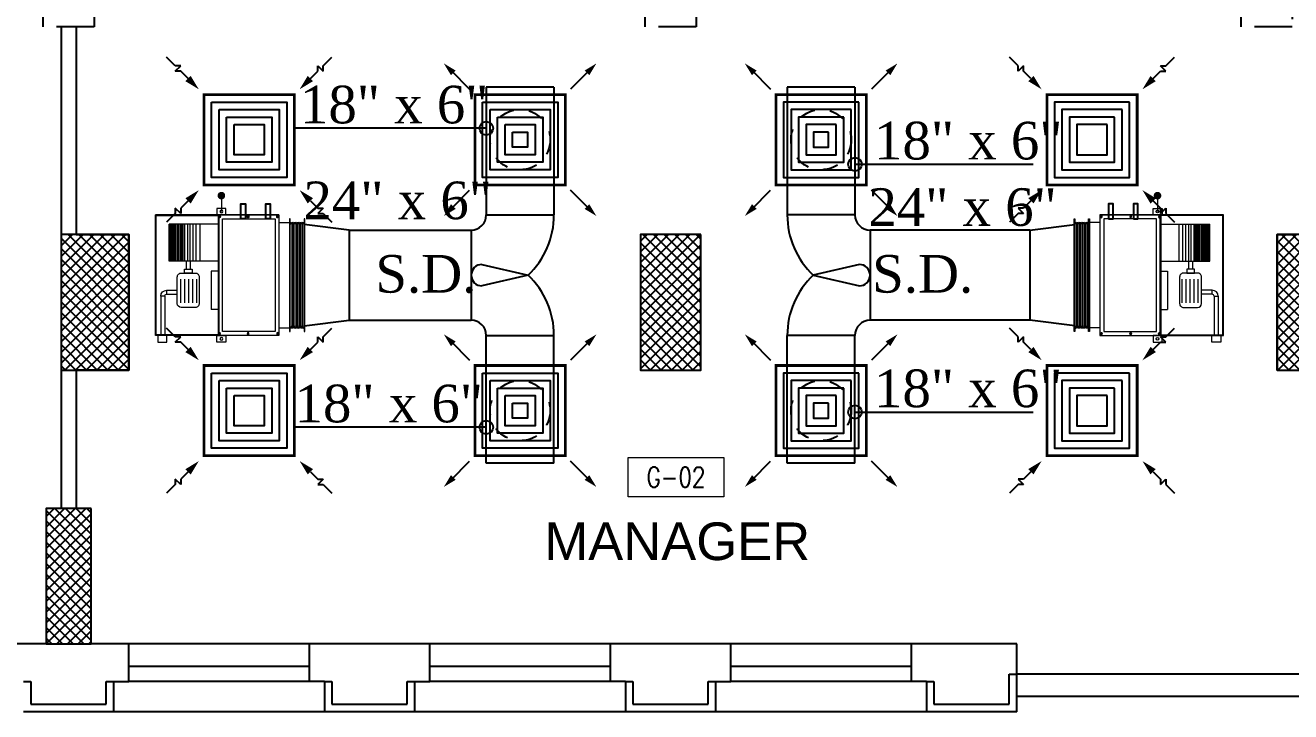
# Model space of a CAD drawing. Extents: x -432 to -365, y -145 to 173.
# Drawn here: x -391.1 to -382.69, y -137.35 to -132.79 of the extents above; entities that cross this region are included whole.
import ezdxf
from ezdxf.enums import TextEntityAlignment as Align

# ---------------------------------------------------------------- set-up
doc = ezdxf.new("R2010")
doc.units = 0
doc.header["$MEASUREMENT"] = 0
for name, pattern in [('DASHDOT', [1, 0.5, -0.25, 0, -0.25]), ('HIDDEN', [0.375, 0.25, -0.125]), ('HIDDEN-Z', [3, 2, -1])]:
    doc.linetypes.add(name, pattern=pattern)
for name, color, linetype in [('01_AC-EQUIP', 206, 'Continuous'), ('03_AC-S.DUCT', 5, 'Continuous'), ('12-AC-FL.CONN.', 2, 'Continuous'), ('A.C.VOLUM DAMPER', 2, 'Continuous'), ('COLHATCH', 5, 'Continuous'), ('column', 6, 'Continuous'), ('elev', 2, 'Continuous'), ('ELEV1', 7, 'Continuous'), ('FASEL', 253, 'Continuous'), ('M-CH-WP-R', 40, 'HIDDEN-Z'), ('M-CH-WP-S', 142, 'Continuous'), ('M-DIFUSER', 195, 'Continuous'), ('M-DUCT-RA', 30, 'Continuous'), ('M-DUCT-SA', 5, 'Continuous'), ('METAL-EDGE', 253, 'Continuous'), ('WALL', 4, 'Continuous'), ('WIN', 5, 'Continuous'), ('ZONE TEXT', 73, 'Continuous')]:
    doc.layers.add(name, color=color, linetype=linetype)
doc.layers.add('A-SYMB-RMNU', color=4, linetype='Continuous', lineweight=9)
doc.layers.add('AC-TEXT', color=15, linetype='Continuous', lineweight=30)
doc.styles.add('AC', font='romans.shx', dxfattribs={"height": 0.2})
doc.styles.add('ARABY', font='sosa.shx')
doc.styles.add('ROMANS-TITLE', font='ROMANS.shx', dxfattribs={"width": 0.8})
doc.dimstyles.new('IHAB', dxfattribs={"dimscale": 0, "dimtxt": 0.15, "dimasz": 0.09, "dimexe": 0.18, "dimexo": 0.0625, "dimgap": 0, "dimtad": 0, "dimtih": 1, "dimtoh": 1, "dimzin": 0, "dimdsep": 46, "dimtxsty": 'ARABY', "dimcen": 0.03, "dimse1": 1, "dimse2": 1, "dimclrd": 36, "dimclrt": 42, "dimadec": 0, "dimazin": 0, "dimtfac": 1, "dimtmove": 1, "dimatfit": 3, "dimldrblk": 'ORIGIN', "dimfxl": 1, "dimtolj": 1, "dimtzin": 0, "dimarcsym": 0})

# ---------------------------------------------------------------- blocks, each defined once
blk = doc.blocks.new('*U254')
at = {"layer": 'M-DIFUSER', "ltscale": 5, "const_width": 18}
blk.add_lwpolyline([(-299.9944075153019, 299.9946636106471), (300.0055397631247, 299.9946636106471), (300.0055397631248, -300.0052836677835), (-299.9944075153019, -300.0052836677835)], close=True, dxfattribs=at)
at = {"layer": 'M-DIFUSER', "color": 21}
for points in [[(249.9999919277686, 249.9999292022926), (-250.0000012710009, 249.9999292022926), (-250.0000012710009, -250.0000749912202), (249.9999919277686, -250.0000749912201)], [(199.9999919277686, 199.9999292022926), (-200.0000012710009, 199.9999292022926), (-200.0000012710009, -200.0000749912201), (199.9999919277686, -200.0000749912201)], [(149.9999919277686, 149.9999292022926), (-150.0000012710009, 149.9999292022926), (-150.0000012710009, -150.0000749912201), (149.9999919277686, -150.0000749912201)], [(99.99999192776863, 99.9999292022926), (-100.0000012710009, 99.9999292022926), (-100.0000012710009, -100.0000749912201), (99.99999192776863, -100.0000749912201)]]:
    blk.add_lwpolyline(points, close=True, dxfattribs=at)
at = {"layer": 'M-DUCT-RA', "color": 30}
for p, q in [((-490.9941642889597, 491.0048643844972), (-548.8737939723713, 548.8844828338448)), ((491.0049326073447, 490.9940867228799), (548.8845510566923, 548.8737164062916)), ((-455.3559796802027, 491.0048666982517), (-490.9941619897571, 455.3666820749683)), ((-490.9941619897571, 455.3666820749683), (-490.9941642889597, 491.0048643844972)), ((-455.3559773810001, 455.3666843887228), (-455.3559796802027, 491.0048666982517)), ((-406.2711150071398, 406.2818315463707), (-455.3559773810001, 455.3666843887228)), ((406.2818997692182, 406.2710374410601), (455.3667526115703, 455.3558998149203)), ((455.3667502978158, 490.9940844236773), (491.0049326073447, 490.9940867228799)), ((491.0049349210992, 455.3559021141229), (455.3667502978158, 490.9940844236773)), ((455.3667526115703, 455.3558998149203), (491.0049349210992, 455.3559021141229)), ((-406.2819091124506, -406.2711832299873), (-455.3667619548028, -455.3560456038475)), ((406.2711056639072, -406.2819773352985), (455.3559680377674, -455.3668301776507)), ((-491.0049419505772, -490.9942325118071), (-548.8845603999249, -548.8738621952187)), ((-491.0049442643318, -455.3560479030501), (-455.3667596410483, -490.9942302126045)), ((-455.3667619548028, -455.3560456038475), (-491.0049442643318, -455.3560479030501)), ((-455.3667596410483, -490.9942302126045), (-491.0049419505772, -490.9942325118071)), ((455.35597033697, -491.0050124871796), (490.9941526465244, -455.3668278638962)), ((455.3559680377674, -455.3668301776507), (455.35597033697, -491.0050124871796)), ((490.9941526465244, -455.3668278638962), (490.994154945727, -491.0050101734251)), ((490.994154945727, -491.0050101734251), (548.8737846291386, -548.8846286227728))]:
    blk.add_line(p, q, dxfattribs=at)
for points in [[(-388.6027993723026, 423.9879347518696), (-423.7179084591069, 388.8728233804401), (-334.9947411767269, 335.0054715402772)], [(423.9880029747171, 388.6027218062229), (388.8728916032876, 423.7178308930272), (335.0055397631247, 334.9946636106471)], [(-423.9880123179496, -388.6028675951501), (-388.8729009465201, -423.7179766819544), (-335.0055491063571, -334.9948093995745)], [(388.60279002907, -423.9880805407974), (423.7178991158744, -388.8729691693679), (334.9947318334944, -335.0056173292049)]]:
    blk.add_solid(points, dxfattribs=at)
blk = doc.blocks.new('*U251')
at = {"layer": 'M-DIFUSER', "ltscale": 5, "const_width": 18}
blk.add_lwpolyline([(-299.9942998004312, 299.9947335381259), (300.0056474779954, 299.9947335381259), (300.0056474779954, -300.0052137403047), (-299.9942998004312, -300.0052137403048)], close=True, dxfattribs=at)
at = {"layer": 'M-DIFUSER', "color": 21}
for points in [[(250.0000996426393, 249.9999991297714), (-249.9998935561302, 249.9999991297714), (-249.9998935561302, -250.0000050637414), (250.0000996426393, -250.0000050637414)], [(200.0000996426393, 199.9999991297714), (-199.9998935561302, 199.9999991297714), (-199.9998935561302, -200.0000050637414), (200.0000996426393, -200.0000050637414)], [(150.0000996426393, 149.9999991297714), (-149.9998935561302, 149.9999991297714), (-149.9998935561302, -150.0000050637414), (150.0000996426393, -150.0000050637414)], [(100.0000996426393, 99.99999912977137), (-99.99989355613025, 99.99999912977137), (-99.99989355613025, -100.0000050637414), (100.0000996426393, -100.0000050637414)], [(50.00009964263928, 49.99999912977137), (-49.99989355613025, 49.99999912977137), (-49.99989355613025, -50.00000506374141), (50.00009964263927, -50.00000506374136)]]:
    blk.add_lwpolyline(points, close=True, dxfattribs=at)
at = {"layer": 'M-DUCT-SA', "color": 5, "extrusion": (-5.070586278851999e-20, -1.198545111136186e-17, -1)}
blk.add_line((-461.0631084501506, 461.0631939098107), (-335.3552413089342, 335.3553267686088), dxfattribs=at)
at = {"layer": 'M-DUCT-SA', "color": 5, "extrusion": (-1.198545111136186e-17, 5.07058627885166e-20, -1)}
blk.add_line((461.0632999248924, 461.0632110891543), (335.3554327836905, 335.3553439479379), dxfattribs=at)
at = {"layer": 'M-DUCT-SA', "color": 5, "extrusion": (1.198545111136186e-17, -5.070586278852339e-20, -1)}
blk.add_line((-461.0630912707998, -461.0632144652286), (-335.3552241295979, -335.3553473240122), dxfattribs=at)
at = {"layer": 'M-DUCT-SA', "color": 5, "extrusion": (5.070586278851054e-20, 1.198545111136186e-17, -1)}
blk.add_line((461.0633171042359, -461.0631972858814), (335.3554499630195, -335.3553301446796), dxfattribs=at)
at = {"layer": 'M-DUCT-SA', "color": 5, "extrusion": (-5.070586278851999e-20, -1.198545111136186e-17, -1)}
blk.add_solid([(459.6078921301955, 428.413607449927), (428.6421891819841, 459.3793103981493), (506.8813013042595, 506.8813867639233)], dxfattribs=at)
at = {"layer": 'M-DUCT-SA', "color": 5, "extrusion": (5.070586278851999e-20, -1.198545111136186e-17, -1)}
blk.add_solid([(-459.6192398077596, 428.413607449927), (-428.6535368595482, 459.3793103981493), (-506.8926489818236, 506.8813867639233)], dxfattribs=at)
at = {"layer": 'M-DUCT-SA', "color": 5, "extrusion": (1.198545111136186e-17, -5.070586278852339e-20, -1)}
blk.add_solid([(428.4135048109233, -459.6079981452735), (459.379207759142, -428.6422951970658), (506.881284124916, -506.8814073193412)], dxfattribs=at)
at = {"layer": 'M-DUCT-SA', "color": 5, "extrusion": (-1.198545111136186e-17, -5.070586278852339e-20, -1)}
blk.add_solid([(-428.4248524884874, -459.6079981452735), (-459.3905554367061, -428.6422951970658), (-506.89263180248, -506.8814073193412)], dxfattribs=at)
blk = doc.blocks.new('A$C7E27466D')
at = {"layer": '01_AC-EQUIP', "color": 2, "lineweight": 20}
for p, q in [((-75.3231000561791, 98.14672311634058), (-73.71310589314089, 98.65589253100916)), ((-75.3231000561791, 98.14672311634058), (-73.71310589314089, 97.637553701672)), ((-75.3231000561791, 97.12838428700344), (-73.71310589314089, 97.637553701672)), ((-75.3231000561791, 97.12838428700344), (-73.71310589314089, 96.61921487231304)), ((-75.3231000561791, 96.1100454576372), (-73.71310589314089, 96.61921487231304)), ((-75.3231000561791, 96.1100454576372), (-73.71310589314089, 95.60087604296858)), ((-75.32310005616455, 95.09170662828545), (-73.71310589314089, 95.60087604296858)), ((-75.32310005616455, 95.09170662828545), (-73.71310589314089, 94.58253721359506)), ((-75.3231000561791, 94.07336779891921), (-73.71310589314089, 94.58253721359506)), ((-75.3231000561791, 94.07336779891921), (-73.71310589314089, 93.56419838425792)), ((-75.3231000561791, 93.0550289695675), (-73.71310589314089, 93.56419838425792)), ((-75.3231000561791, 93.0550289695675), (-73.71310589314089, 92.54585955489893)), ((-75.3231000561791, 92.03669014023035), (-73.71310589314089, 92.54585955489893)), ((-6.286677547075668, 97.637553701672), (-73.71310589314815, 97.637553701672)), ((-6.286677547075668, 96.61921487231304), (-73.71310589313362, 96.61921487231304)), ((-6.286677547075668, 95.60087604296858), (-73.71310589314815, 95.60087604296858)), ((-6.286677547075668, 94.58253721359506), (-73.71310589314089, 94.58253721359506)), ((-6.286677547075668, 93.56419838425792), (-73.71310589314815, 93.56419838425792)), ((-6.286677547075668, 92.54585955489893), (-73.71310589314815, 92.54585955489893)), ((-4.67668338403746, 98.14672311634058), (-6.286677547075668, 98.65589253100916)), ((-4.67668338403746, 98.14672311634058), (-6.286677547075668, 97.637553701672)), ((-4.67668338403746, 97.12838428700344), (-6.286677547075668, 97.637553701672)), ((-4.67668338403746, 97.12838428700344), (-6.286677547075668, 96.61921487231304)), ((-4.67668338403746, 96.1100454576372), (-6.286677547075668, 96.61921487231304)), ((-4.67668338403746, 96.1100454576372), (-6.286677547075668, 95.60087604296858)), ((-4.676683384052012, 95.09170662828545), (-6.286677547075668, 95.60087604296858)), ((-4.676683384052012, 95.09170662828545), (-6.286677547075668, 94.58253721359506)), ((-4.67668338403746, 94.07336779891921), (-6.286677547075668, 94.58253721359506)), ((-4.67668338403746, 94.07336779891921), (-6.286677547075668, 93.56419838425792)), ((-4.67668338403746, 93.0550289695675), (-6.286677547075668, 93.56419838425792)), ((-4.67668338403746, 93.0550289695675), (-6.286677547075668, 92.54585955489893)), ((-4.67668338403746, 92.03669014023035), (-6.286677547075668, 92.54585955489893)), ((-75.3231000561791, 92.03669014023035), (-73.71310589314089, 91.52752072556177)), ((-75.3231000561791, 91.01835131088592), (-73.71310589314089, 91.52752072556177)), ((-75.3231000561791, 91.01835131088592), (-73.71310589314089, 90.50918189619551)), ((-75.3231000561791, 90.00001248152695), (-73.71310589314089, 90.50918189619551)), ((-75.3231000561791, 90.00001248152695), (-73.71310589314089, 89.49084306685837)), ((-6.286677547075668, 91.52752072556177), (-73.71310589314089, 91.52752072556177)), ((-6.286677547075668, 90.50918189619551), (-73.71310589314815, 90.50918189619551)), ((-4.67668338403746, 92.03669014023035), (-6.286677547075668, 91.52752072556177)), ((-4.67668338403746, 91.01835131088592), (-6.286677547075668, 91.52752072556177)), ((-4.67668338403746, 91.01835131088592), (-6.286677547075668, 90.50918189619551)), ((-4.67668338403746, 90.00001248152695), (-6.286677547075668, 90.50918189619551)), ((-4.67668338403746, 90.00001248152695), (-6.286677547075668, 89.49084306685837))]:
    blk.add_line(p, q, dxfattribs=at)
at = {"layer": '01_AC-EQUIP', "color": 1, "lineweight": 20}
for p, q in [((-74.99978344023111, 81.99999999999272), (-74.99978344021656, 88.99084306685837)), ((-4.999999999985448, 81.99999999999272), (-5, 88.99084306685837)), ((-77.80985869139113, 81.03626461414387), (-79.87588887994207, 81.03626461414387)), ((-78.8904704948727, 80.33817026301405), (-78.8904704948727, 81.67286233211053)), ((-2.190033028731704, 81.03626461413658), (-0.1240028401807649, 81.03626461413658)), ((-1.109421225250115, 80.33817026301405), (-1.109421225250115, 81.67286233210324)), ((1.45519e-11, 82.00000000001454), (0, 0)), ((-77.80985869139113, 61.53626461414386), (-79.87588887994207, 61.53626461414386)), ((-78.8904704948727, 60.83817026301403), (-78.8904704948727, 62.17286233211051)), ((-2.190033028731704, 61.5362646141366), (-0.1240028401807649, 61.5362646141366)), ((-1.109421225250115, 60.83817026301403), (-1.109421225250115, 62.17286233210325)), ((-77.80985869139113, 42.53626461414387), (-79.87588887994207, 42.53626461414387)), ((-78.8904704948727, 41.83817026301404), (-78.8904704948727, 43.17286233211052)), ((-2.190033028731704, 42.5362646141366), (-0.1240028401807649, 42.5362646141366)), ((-1.109421225250115, 41.83817026301404), (-1.109421225250115, 43.17286233210325)), ((-62.7057175380396, 42.00000000001454), (-62.7056643217511, 37.03196690481127)), ((-37.29444291106484, 37.03223910330417), (-62.7056643217511, 37.03196690481127)), ((-37.29449612445023, 42.00000000001454), (-37.29444291106484, 37.03223910330417)), ((-30.60019914997975, 42.00000000001454), (-30.59984615044959, 9.045557646124509)), ((-6.172130182836554, 42.00000000001454), (-6.171777186100371, 9.04581931332359)), ((-58.34848404680816, 27.43147613290786), (-42.69283721950341, 27.43164383218391)), ((-6.171996579156258, 29.52736450111115), (-30.60006554350549, 29.52710283389024)), ((-30.59984615045687, 26.99595461283752), (-6.17196946335025, 26.99595461283752)), ((-58.34845554685307, 24.77080371812917), (-42.6928087185879, 24.77097141546256)), ((-58.34842704593029, 22.11013130527863), (-42.69278021862557, 22.11029900261928)), ((-58.34839854548771, 19.44945888855727), (-42.69275171818299, 19.44962658783333)), ((-30.59999670898105, 23.10102243858273), (-36.032802508038, 23.100964241974)), ((-30.59996820854576, 20.44035002392775), (-36.03277400712251, 20.44029182912345)), ((-30.59984615045687, 24.99595461283752), (-6.171948039860581, 24.99595461283752)), ((-30.59984615045687, 22.99595461283752), (-6.171926616370911, 22.99595461283025)), ((-30.59984615045687, 21.3959546128317), (-6.171909477583539, 21.39595461283898)), ((-30.59984615045687, 19.37593898370687), (-6.171887839693227, 19.37593898370687)), ((-30.59984615043504, 18.39921437551675), (-6.171877377266355, 18.39921437552402)), ((-30.59984615044959, 17.52032088696433), (-6.171867962788383, 17.52032088696433)), ((-58.34837004504516, 16.788786475714), (-42.69272321774771, 16.78895417499006)), ((-52.66047139443253, 7.446160493069326), (-52.66051638618955, 14.48763510785648)), ((-49.99979897942104, 7.446188993351825), (-49.9998439718911, 14.48766360829904)), ((-30.59984615044959, 16.80138629207795), (-6.171860261740223, 16.80138629207795)), ((-30.59984615044232, 15.79137847753009), (-6.171849442798703, 15.79137847754464)), ((-30.59984615044232, 14.78137066298222), (-6.171838623849907, 14.78137066297495)), ((-30.59984615042777, 13.8046460547921), (-6.171828161430312, 13.80464605478482)), ((-30.59984615043504, 12.92575256622513), (-6.171818746945064, 12.9257525662324)), ((-30.59984615043504, 12.2068179713533), (-6.171811045904177, 12.20681797134602)), ((-30.59984615044232, 11.52896126380074), (-6.171803784876829, 11.52896126380074)), ((-30.59984615042777, 11.02880607343104), (-6.171798427341857, 11.02880607343104)), ((-30.59984615044232, 10.6211285922036), (-6.171794060406683, 10.6211285922036)), ((-30.59984615043504, 10.26664170339063), (-6.171790263229923, 10.26664170339063)), ((-30.59984615043504, 9.943882273684721), (-6.171786805913143, 9.943882273684721)), ((-30.59984615043504, 9.630792868920253), (-6.171783452176896, 9.630792868920253)), ((-30.59984615043504, 9.389795524999501), (-6.171780870681687, 9.389795525006775)), ((-30.59984615044959, 9.203914917292423), (-6.171778879572227, 9.203914917299695)), ((-30.59984615044959, 9.045557646124509), (-6.171777186100371, 9.04581931332359)), ((-30.59984615044959, 9.045557646124509), (-6.171777186100371, 9.04581931332359)), ((-53.99079335049464, 6.115760529937686), (-79.57863839658967, 6.115697415927569)), ((-53.99076485005207, 3.455088117094418), (-79.57863839658967, 3.45502500301518)), ((-53.99079335049464, 6.115760529937686), (-53.99076485005207, 3.455088117094418)), ((-52.66047139443253, 7.446160493069326), (-49.99979897942104, 7.446188993511896))]:
    blk.add_line(p, q, dxfattribs=at)
at = {"layer": '01_AC-EQUIP', "color": 4, "lineweight": 20}
blk.add_line((12.84616486534651, 43.75769450535154), (2.256390905866281, 43.75769450535154), dxfattribs=at)
at = {"layer": '01_AC-EQUIP', "color": 1, "linetype": 'DASHDOT', "lineweight": 20}
blk.add_line((-30.59984615044232, 16.8013862920925), (-6.171860261740223, 16.80138629208522), dxfattribs=at)
at = {"layer": '01_AC-EQUIP', "color": 2, "lineweight": 20}
for points in [[(-77.49978344023111, 98.65589253100916), (-77.49978344023111, 99.15589253100916), (-2.499999999985448, 99.15589253100916), (-2.499999999985448, 98.65589253100916)], [(-77.49978344023111, 88.99084306685837), (-77.49978344023111, 89.49084306685837), (-2.499999999985448, 89.49084306685837), (-2.499999999985448, 88.99084306685837)]]:
    blk.add_lwpolyline(points, close=True, dxfattribs=at)
at = {"layer": '01_AC-EQUIP', "color": 1, "lineweight": 20}
for points in [[(-79.99989172010828, 41.99999999999271), (0.0001082798917196, 41.99999999999271), (0.0001082798917196, 81.99999999999272), (-79.99989172010828, 81.99999999999272)], [(-77.49978344023111, 44.50010827986988), (-2.499999999985448, 44.50010827986988), (-2.499999999985448, 79.49989172011554), (-77.49978344023111, 79.49989172011554)], [(-84.39839155193476, 40.67767792831), (-79.99998583603883, 40.67772504483581), (-80.00005001248064, 46.66890216278262), (-84.39845572788909, 46.66885504624953)], [(4.398499831811931, 40.67767792831), (9.41159159993e-05, 40.67772504483581), (0.0001582923578098, 46.66890216277535), (4.398564007766252, 46.66885504624953)], [(-80, 42), (-80, 0), (0, 0), (0, 42)], [(-79.57863839658967, 41.57863839658602), (-79.57863839658967, 0.4213616034139706), (-0.4213616034103326, 0.4213616034139706), (-0.4213616034103326, 41.57863839658602)], [(-38.55580733418901, 19.2532284769768), (-36.03276129178266, 19.25325550320122), (-36.03281522776524, 24.28843056211917), (-38.55586126969138, 24.28840353589476)], [(-84.3984698918939, 7.568418972106882), (-80.00006417599798, 7.568466086697298), (-80.00000000004366, 1.577288968757784), (-84.3984057159396, 1.577241856102773)]]:
    blk.add_lwpolyline(points, close=True, dxfattribs=at)
at = {"layer": '01_AC-EQUIP', "color": 4, "lineweight": 20, "const_width": 2.52}
blk.add_lwpolyline([(12.57732003780256, 44.98867885077924, 1), (13.11500969289045, 42.52671015992382, 1)], format="xyb", close=True, dxfattribs=at)
at = {"layer": '01_AC-EQUIP', "color": 1, "lineweight": 20}
blk.add_lwpolyline([(-58.78325924247475, 14.48756952431722), (-41.21642870183859, 14.48775769421627, 0.4142135623978691), (-38.55578478843381, 17.14845860828063), (-38.55588381544658, 26.39317340481648, 0.4142135623731086), (-41.21658472951093, 29.05381731800299), (-58.78341527045995, 29.05362914661964, 0.4142135623828346), (-61.44405918363918, 26.39292823246069), (-61.44396015632082, 17.14821343740914, 0.4142135623385801)], format="xyb", close=True, dxfattribs=at)
for centre in [(-82.25628262598912, 43.75769450535881), (2.256390905866281, 43.75769450535154)]:
    blk.add_circle(centre, 0.931960810869154, dxfattribs=at)
for radius in [1.330336206888204, 3.991008619889288]:
    blk.add_arc((-53.99080760124343, 7.446146243077238), radius, 270.0006137361028, 0.0006137281820083, dxfattribs=at)
for centre, major_axis, ratio, start_param, end_param in [((-78.8904704948727, 81.0362646141657), (-0.8267569759045728, -4.21367e-11), 0.6460176993541792, -1.570796326792619, 4.712388980386966), ((-78.8904704948727, 81.0362646141657), (-0.4697994854941501, -1.111726e-10), 0.6460176992944512, 3.141592653655011, 9.424777960834597), ((-78.8904704948727, 61.53626461416571), (-0.8267569759045728, -4.21367e-11), 0.6460176993541792, -1.570796326792619, 4.712388980386966), ((-78.8904704948727, 61.53626461416571), (-0.4697994854941501, -1.111726e-10), 0.6460176992944512, 3.141592653655011, 9.424777960834597), ((-78.8904704948727, 42.5362646141657), (-0.8267569759045728, -4.21367e-11), 0.6460176993541792, -1.570796326792619, 4.712388980386966), ((-78.8904704948727, 42.5362646141657), (-0.4697994854941501, -1.111726e-10), 0.6460176992944512, 3.141592653655011, 9.424777960834597)]:
    blk.add_ellipse(centre, major_axis=major_axis, ratio=ratio, start_param=start_param, end_param=end_param, dxfattribs=at)
at = {"layer": '01_AC-EQUIP', "color": 1, "lineweight": 20, "extrusion": (0, 0, -1)}
for centre, major_axis, ratio, start_param, end_param in [((-1.109421225250115, 81.0362646141657), (0.8267569759045728, -4.21373e-11), 0.6460176993541792, -1.570796326792619, 4.712388980386966), ((-1.109421225250115, 81.0362646141657), (0.4697994854941501, -1.111729e-10), 0.6460176992944512, 3.141592653655011, 9.424777960834597), ((-1.109421225250115, 61.53626461416571), (0.8267569759045728, -4.21373e-11), 0.6460176993541792, -1.570796326792619, 4.712388980386966), ((-1.109421225250115, 61.53626461416571), (0.4697994854941501, -1.111729e-10), 0.6460176992944512, 3.141592653655011, 9.424777960834597), ((-1.109421225250115, 42.5362646141657), (0.8267569759045728, -4.21373e-11), 0.6460176993541792, -1.570796326792619, 4.712388980386966), ((-1.109421225250115, 42.5362646141657), (0.4697994854941501, -1.111729e-10), 0.6460176992944512, 3.141592653655011, 9.424777960834597)]:
    blk.add_ellipse(centre, major_axis=major_axis, ratio=ratio, start_param=start_param, end_param=end_param, dxfattribs=at)
at = {"layer": 'M-CH-WP-R', "color": 6, "linetype": 'ByBlock', "ltscale": 1.5}
blk.add_lwpolyline([(-2.499999999985448, 76.23276583141707), (-2.499999999985448, 73.23276583141704), (7.500000000014551, 73.23276583141704), (7.500000000014551, 76.23276583141707)], close=True, dxfattribs=at)
at = {"layer": 'M-CH-WP-S', "color": 5, "linetype": 'ByBlock', "ltscale": 1.5}
blk.add_lwpolyline([(-2.499999999985448, 59.73276583141703), (-2.499999999985448, 56.73276583141706), (7.500000000014551, 56.73276583141706), (7.500000000014551, 59.73276583141703)], close=True, dxfattribs=at)
blk = doc.blocks.new('A-ROOM')
at = {"layer": 'A-SYMB-RMNU'}
blk.add_lwpolyline([(-425, 175), (425, 175), (425, -175), (-425, -175)], close=True, dxfattribs=at)
at = {"layer": 'A-SYMB-RMNU', "style": 'ROMANS-TITLE', "width": 0.8}
blk.add_attdef('ROOM-NO', text='', height=175, dxfattribs=at).set_placement((0, 0), align=Align.MIDDLE)

msp = doc.modelspace()

# ---------------------------------------------------------------- hatches: boundary and pattern name
at = {"layer": 'COLHATCH', "linetype": 'Continuous'}
h = msp.add_hatch(dxfattribs=at)
h.set_pattern_fill('_USER', color=252, scale=0.05, angle=45, style=0, double=1, pattern_type=0)
h.set_pattern_definition([(45, (-202.9243946406027, -132.7769083291704), (-0.03535533905932738, 0.03535533905932738), []), (135, (-202.9243946406027, -132.7769083291704), (-0.03535533905932738, -0.03535533905932738), [])])
h.paths.add_polyline_path([(-382.4843946406016, -115.1969083291716), (-382.7843946406016, -115.1969083291716), (-382.7843946406016, -116.0969083291716), (-382.4843946406016, -116.0969083291715)])
h.paths.add_polyline_path([(-380.4843946406017, -115.1969083291724), (-381.2843946406016, -115.1969083291724), (-381.2843946406016, -115.4969083291723), (-380.4843946406017, -115.4969083291723)])
h.paths.add_polyline_path([(-378.5343946406019, -117.1969083291715), (-378.8343946406018, -117.1969083291715), (-378.8343946406018, -117.7969083291714), (-378.5343946406019, -117.7969083291714)])
h.paths.add_polyline_path([(-378.1343946406027, -120.7769083291717), (-378.9343946406026, -120.7769083291717), (-378.9343946406026, -121.0769083291716), (-378.1343946406027, -121.0769083291716)])
h.paths.add_polyline_path([(-380.6843946406017, -120.7769083291722), (-381.4843946406017, -120.7769083291722), (-381.4843946406017, -121.0769083291721), (-380.6843946406017, -121.0769083291721)])
h.paths.add_polyline_path([(-380.5843946406016, -125.8269083291704), (-381.4843946406015, -125.8269083291704), (-381.4843946406015, -126.1269083291704), (-380.5843946406016, -126.1269083291704)])
h.paths.add_polyline_path([(-378.1343946406018, -125.7769083291704), (-378.9343946406017, -125.7769083291704), (-378.9343946406017, -126.0769083291704), (-378.1343946406018, -126.0769083291704)])
h.paths.add_polyline_path([(-378.4889404756204, -132.0469083291707), (-378.9889404756204, -132.0469083291707), (-378.9889404756204, -132.3969083291707), (-378.4889404756204, -132.3969083291707)])
h.paths.add_polyline_path([(-380.3919308059216, -132.0469083291706), (-381.4919308059215, -132.0469083291706), (-381.4919308059215, -132.3469083291706), (-380.6389404756205, -132.3469083291706, -0.01158691600550345), (-380.6548321923033, -133.0325775403561), (-380.4050693451238, -133.0434848372591, 0.0165604060356585)])
h.paths.add_polyline_path([(-380.5864120713378, -134.77690832917), (-380.8397932402501, -134.77690832917, -0.04080817905103618), (-381.4283229417356, -137.115828156471), (-381.1918355065388, -137.19690832917, 0.04150963328022741)])
h.paths.add_polyline_path([(-382.4843946406185, -134.1769083291706), (-382.7843946406185, -134.1769083291706), (-382.7843946406185, -135.0769083291706), (-382.4843946406185, -135.0769083291706)])
h.paths.add_polyline_path([(-386.6143946406018, -134.1769083291706), (-387.0143946406014, -134.1769083291706), (-387.0143946406014, -135.0769083291705), (-386.6143946406018, -135.0769083291705)])
h.paths.add_polyline_path([(-390.4143946406213, -134.1769083291703), (-390.864394640593, -134.1769083291703), (-390.864394640593, -135.0769083291703), (-390.4143946406213, -135.0769083291705)])
h.paths.add_polyline_path([(-390.6643946405936, -135.9969083291714), (-390.9643946406108, -135.9969083291715), (-390.9643946406106, -136.8969083291716), (-390.6643946405936, -136.8969083291716)])
h.paths.add_polyline_path([(-398.5143946406016, -134.6269083291836, 1), (-399.1143946406016, -134.6269083291836, 1)])
h.paths.add_polyline_path([(-398.5143946406016, -136.44690823992, 1), (-399.1143946406016, -136.44690823992, 1)])
h.paths.add_polyline_path([(-406.5143946406344, -134.6269081506671, 1), (-407.1143946406344, -134.6269081506671, 1)])
h.paths.add_polyline_path([(-406.5143946406344, -136.4469080614034, 1), (-407.1143946406344, -136.4469080614034, 1)])
h.paths.add_polyline_path([(-414.7643946405983, -134.1769083291704), (-415.2143946405699, -134.1769083291704), (-415.2139156305588, -135.0769060346118), (-414.763915630587, -135.0769060346121)])
h.paths.add_polyline_path([(-414.6643946405913, -135.9969083291715), (-414.9643946406085, -135.9969083291714), (-414.9643946406085, -136.8969083291716), (-414.6643946405915, -136.8969083291716)])
h.paths.add_polyline_path([(-418.6143946406, -134.1769083291704), (-419.0143946405996, -134.1769083291704), (-419.0143946405996, -135.0769083291704), (-418.6143946406, -135.0769083291704)])
h.paths.add_polyline_path([(-422.8443946405835, -134.1769083291706), (-423.1443946405836, -134.1769083291706), (-423.1443946405835, -135.0769083291706), (-422.8443946405836, -135.0769083291706)])
h.paths.add_polyline_path([(-424.788996040952, -134.77690832917), (-425.0423772098642, -134.77690832917, 0.04150963328022741), (-424.4369537746633, -137.19690832917), (-424.2004663394664, -137.115828156471, -0.04080817905103618)])
h.paths.add_polyline_path([(-424.1368584752806, -132.0469083291706), (-425.2368584752805, -132.0469083291706, 0.0165604060356585), (-425.2237199360783, -133.0434848372591), (-424.9739570888989, -133.0325775403561, -0.01158691600550349), (-424.9898488055816, -132.3469083291706), (-424.1368584752806, -132.3469083291706)])
h.paths.add_polyline_path([(-426.6398488055815, -132.0469083291707), (-427.1398488055815, -132.0469083291707), (-427.1398488055815, -132.3969083291707), (-426.6398488055815, -132.3969083291707)])
h.paths.add_polyline_path([(-426.6943946406004, -125.7769083291704), (-427.4943946406003, -125.7769083291704), (-427.4943946406003, -126.0769083291704), (-426.6943946406004, -126.0769083291704)])
h.paths.add_polyline_path([(-424.1443946406034, -125.8269083291072), (-425.0443946406032, -125.8269083291072), (-425.0443946406032, -126.1269083291071), (-424.1443946406034, -126.1269083291071)])
h.paths.add_polyline_path([(-426.6943946406038, -120.7769083291084), (-427.4943946406037, -120.7769083291084), (-427.4943946406037, -121.0769083291084), (-426.6943946406038, -121.0769083291084)])
h.paths.add_polyline_path([(-424.1443946406043, -120.7769083291084), (-424.9443946406045, -120.7769083291084), (-424.9443946406045, -121.0769083291084), (-424.1443946406043, -121.0769083291084)])
h.paths.add_polyline_path([(-426.7943946406044, -117.1969083291715), (-427.0943946406043, -117.1969083291715), (-427.0943946406043, -117.7969083291714), (-426.7943946406044, -117.7969083291714)])
h.paths.add_polyline_path([(-424.3443946406045, -115.1969083291715), (-425.1443946406043, -115.1969083291715), (-425.1443946406043, -115.4969083291714), (-424.3443946406045, -115.4969083291714)])
h.paths.add_polyline_path([(-422.8443946406027, -115.1969083291717), (-423.1443946406029, -115.1969083291717), (-423.1443946406029, -116.0969083291717), (-422.8443946406027, -116.0969083291717)])
h.paths.add_polyline_path([(-418.5643946406134, -115.1969083291696), (-418.9643946406135, -115.1969083291696), (-418.9643946406135, -116.0969083291696), (-418.5643946406134, -116.0969083291696)])
h.paths.add_polyline_path([(-414.7643946406137, -115.1969083291717), (-415.2143946406135, -115.1969083291717), (-415.2143946406135, -116.0969083291717), (-414.7643946406137, -116.0969083291717)])
h.paths.add_polyline_path([(-405.4143946405758, -112.9969083291716), (-405.7143946405933, -112.9969083291718), (-405.7143946405933, -113.5969083291717), (-405.4143946405758, -113.5969083291717)])
h.paths.add_polyline_path([(-398.6643946405933, -112.9969083291716), (-398.9643946406106, -112.9969083291718), (-398.9643946406108, -113.5969083291717), (-398.6643946405933, -113.5969083291717)])
h.paths.add_polyline_path([(-398.6643946405927, -116.3469083291714), (-398.9643946406101, -116.3469083291715), (-398.9643946406101, -116.9469083291715), (-398.6643946405927, -116.9469083291714)])
h.paths.add_polyline_path([(-400.0143946406111, -115.1969083291716), (-405.7143946405933, -115.1969083291716), (-405.7143946405933, -116.9469083291716), (-405.4143946405931, -116.9469083291717), (-405.4143946405931, -115.4969083291716), (-400.3143946406111, -115.4969083291716), (-400.3143946406111, -116.9469083291717), (-400.0143946406109, -116.9469083291716)])
h.paths.add_polyline_path([(-390.4143946405931, -115.1969083291717), (-390.864394640593, -115.1969083291717), (-390.864394640593, -116.0969083291717), (-390.4143946405931, -116.0969083291717)])

# ---------------------------------------------------------------- linework, layer by layer
at = {"layer": '03_AC-S.DUCT', "linetype": 'Continuous'}
for p, q in [((-388.0393947197033, -133.1969083818902), (-388.0393947197035, -134.0469083291714)), ((-387.5893946142322, -133.1969083818902), (-388.0393946142323, -133.1969083818902)), ((-387.5893947197032, -133.1969083818902), (-387.5893947197033, -134.0469083291714)), ((-386.0393946142324, -133.1969083818902), (-386.0393946142324, -134.0469083291714)), ((-385.5893946142323, -133.1969083818902), (-386.0393946142324, -133.1969083818902)), ((-385.5893946142323, -133.1969083818902), (-385.5893946142321, -134.0469083291714)), ((-388.0393947197035, -134.0469083291714), (-387.5893947197033, -134.0469083291714)), ((-385.5893946142321, -134.0469083291714), (-386.0393946142324, -134.0469083291714)), ((-388.9503300678257, -134.1469083291715), (-389.2503300678256, -134.1097751046425)), ((-388.9503300678257, -134.1469083291715), (-388.1393947197034, -134.1469083291715)), ((-388.9503300678257, -134.1469083291715), (-388.9503300678257, -134.7469083291714)), ((-388.1393947197034, -134.1469083291715), (-388.1393947197034, -134.7469083291714)), ((-384.4284592133778, -134.1469083291715), (-385.4893946142322, -134.1469083291715)), ((-385.4893946142322, -134.1469083291715), (-385.4893946142322, -134.7469083291714)), ((-384.4284592133778, -134.1469083291715), (-384.1284592133778, -134.1097751046425)), ((-384.4284592133778, -134.1469083291715), (-384.4284592133778, -134.7469083291714)), ((-389.2503300678256, -134.7840393881025), (-388.9503300678257, -134.7469083291714)), ((-388.9503300678257, -134.7469083291714), (-388.1393947197033, -134.7469083291714)), ((-384.4284592133778, -134.7469083291714), (-385.4893946142323, -134.7469083291714)), ((-384.1284592133778, -134.7840393881025), (-384.4284592133778, -134.7469083291714)), ((-388.0393947197033, -135.6969082764527), (-388.0393947197035, -134.8469083291714)), ((-388.0393947197035, -134.8469083291714), (-387.5893947197033, -134.8469083291714)), ((-387.5893947197032, -135.6969082764527), (-387.5893947197033, -134.8469083291714)), ((-386.0393946142324, -135.6969082764527), (-386.0393946142324, -134.8469083291714)), ((-385.5893946142322, -134.8469083291714), (-386.0393946142324, -134.8469083291714)), ((-385.5893946142323, -135.6969082764527), (-385.5893946142322, -134.8469083291714)), ((-387.5893946142322, -135.6969082764527), (-388.0393946142323, -135.6969082764527)), ((-385.5893946142323, -135.6969082764527), (-386.0393946142324, -135.6969082764527))]:
    msp.add_line(p, q, dxfattribs=at)
for centre, radius, start, end in [((-388.1393947197034, -134.0469083291714), 0.1, 270, 359.9999999999886), ((-388.1393947197034, -134.0469083291714), 0.55, 313.3417582272281, 359.9999999999886), ((-385.4893946142322, -134.0469083291714), 0.55, 180.0000000000114, 226.6582417727719), ((-385.4893946142322, -134.0469083291714), 0.1, 180.0000000000114, 270), ((-388.1393947197033, -134.8469083291714), 0.55, 6.513775987637282e-12, 46.65824177278923), ((-385.4893946142323, -134.8469083291714), 0.55, 133.3417582272108, 179.9999999999935), ((-388.1393947197033, -134.8469083291714), 0.1, 6.513775987637282e-12, 90), ((-385.4893946142323, -134.8469083291714), 0.1, 90, 179.9999999999935)]:
    msp.add_arc(centre, radius, start, end, dxfattribs=at)
at = {"layer": '12-AC-FL.CONN.', "linetype": 'HIDDEN', "ltscale": 0.25}
for centre in [(-387.814400185028, -133.5469031154299), (-385.8144001850281, -133.5469031154299), (-387.8144001850279, -135.3469030627112), (-385.814400185028, -135.3469030627112)]:
    msp.add_circle(centre, 0.2, dxfattribs=at)
at = {"layer": 'A.C.VOLUM DAMPER'}
for p, q in [((-388.0684102596948, -134.3759238691627), (-387.7619029979449, -134.446908329167)), ((-385.5603790742412, -134.3759238691627), (-385.8668863359911, -134.446908329167)), ((-387.7619029979449, -134.446908329167), (-388.0684102596948, -134.5178927891804)), ((-385.8668863359911, -134.446908329167), (-385.5603790742412, -134.5178927891804))]:
    msp.add_line(p, q, dxfattribs=at)
for centre, start, end in [((-388.0684102596948, -134.4469083291715), 90, 270), ((-385.5603790742412, -134.4469083291716), 270, 90)]:
    msp.add_arc(centre, 0.07098446000887138, start, end, dxfattribs=at)
at = {"layer": 'column', "color": 252}
msp.add_line((-390.6643946405936, -136.8969083291716), (-390.6643946405936, -135.9969083291714), dxfattribs=at)
for points in [[(-390.864394640593, -135.0769083291703), (-390.4143946406213, -135.0769083291705), (-390.4143946406213, -134.1769083291703), (-390.864394640593, -134.1769083291703)], [(-386.6143946406018, -134.1769083291706), (-387.0143946406014, -134.1769083291706), (-387.0143946406014, -135.0769083291705), (-386.6143946406018, -135.0769083291705)], [(-382.4843946406185, -134.1769083291706), (-382.7843946406185, -134.1769083291706), (-382.7843946406185, -135.0769083291706), (-382.4843946406185, -135.0769083291706)], [(-390.6643946405936, -135.9969083291714), (-390.9643946406108, -135.9969083291715), (-390.9643946406106, -136.8969083291716), (-390.6643946405936, -136.8969083291716)]]:
    msp.add_lwpolyline(points, close=True, dxfattribs=at)
at = {"layer": 'elev', "color": 252}
for p, q in [((-389.1143946406, -137.3469083291716), (-390.5143946406, -137.3469083291716)), ((-387.1143946406, -137.3469083291716), (-388.5143946406, -137.3469083291716)), ((-385.1143946406, -137.3469083291716), (-386.5143946406, -137.3469083291716))]:
    msp.add_line(p, q, dxfattribs=at)
at = {"layer": 'ELEV1'}
for p, q in [((-389.2143946405999, -137.1469083291717), (-390.4143946406, -137.1469083291717)), ((-387.2143946405999, -137.1469083291717), (-388.4143946406, -137.1469083291717)), ((-385.2143946405999, -137.1469083291717), (-386.4143946406, -137.1469083291717))]:
    msp.add_line(p, q, dxfattribs=at)
at = {"layer": 'FASEL', "linetype": 'HIDDEN'}
msp.add_lwpolyline([(-382.6843946406024, -117.4969083291716), (-382.6843946406016, -132.7969083291703), (-383.0243946405901, -132.7969083291706), (-383.0243946405899, -132.2669083291716), (-386.6443946405934, -132.2669083291717), (-386.6443946405934, -132.7969083291704), (-386.9843946406122, -132.7969083291706), (-386.9843946405829, -132.2669083291716), (-390.6443946405934, -132.2669083291716), (-390.6443946405934, -132.7969083291705), (-390.9843946406109, -132.7969083291705), (-390.9843946406107, -132.2669083291716), (-394.6443946405935, -132.2669083291716), (-394.6443946405934, -132.7969083291705), (-394.9843946406109, -132.7969083291705), (-394.9843946406108, -132.2669083291716), (-398.6443946405936, -132.2669083291716), (-398.6443946405934, -132.7969083291705), (-398.9843946406109, -132.7969083291703), (-398.9843946406109, -132.2669083291716), (-401.6443946405935, -132.2669083291715)], dxfattribs=at)
at = {"layer": 'METAL-EDGE', "color": 252, "linetype": 'Continuous'}
for p, q in [((-384.5643946406, -137.2969083291716), (-384.5643946406, -137.0969083291716)), ((-384.5643946406, -137.0969083291716), (-384.5143946406, -137.0969083291716)), ((-391.1143946406, -137.1469083291717), (-391.064394640589, -137.1469083291716)), ((-391.064394640589, -137.1469083291716), (-391.0643946405889, -137.2969083291715)), ((-390.5643946406, -137.2969083291716), (-390.5643946406, -137.1469083291717)), ((-390.5643946406, -137.1469083291717), (-390.5143946406, -137.1469083291717)), ((-389.1143946406, -137.1469083291717), (-389.064394640589, -137.1469083291716)), ((-389.064394640589, -137.1469083291716), (-389.0643946405889, -137.2969083291715)), ((-388.5643946406, -137.2969083291716), (-388.5643946406, -137.1469083291717)), ((-388.5643946406, -137.1469083291717), (-388.5143946406, -137.1469083291717)), ((-387.1143946406, -137.1469083291717), (-387.064394640589, -137.1469083291716)), ((-387.064394640589, -137.1469083291716), (-387.0643946405889, -137.2969083291715)), ((-386.5643946406, -137.2969083291716), (-386.5643946406, -137.1469083291717)), ((-386.5643946406, -137.1469083291717), (-386.5143946406, -137.1469083291717)), ((-385.1143946406, -137.1469083291717), (-385.064394640589, -137.1469083291716)), ((-385.064394640589, -137.1469083291716), (-385.0643946405889, -137.2969083291715)), ((-391.0643946405889, -137.2969083291715), (-390.5643946406, -137.2969083291716)), ((-389.0643946405889, -137.2969083291715), (-388.5643946406, -137.2969083291716)), ((-387.0643946405889, -137.2969083291715), (-386.5643946406, -137.2969083291716)), ((-385.0643946405889, -137.2969083291715), (-384.5643946406, -137.2969083291716))]:
    msp.add_line(p, q, dxfattribs=at)
at = {"layer": 'WALL', "color": 252, "linetype": 'Continuous'}
for p, q in [((-390.7643946406086, -132.7969083291705), (-390.8643946406086, -132.7969083291705)), ((-390.8643946406086, -132.7969083291705), (-390.8643946406086, -135.9969083291714)), ((-390.7643946406086, -132.7969083291705), (-390.7643946406086, -134.1769083291704)), ((-390.7643946406086, -134.1769083291704), (-390.4143946406213, -134.1769083291704)), ((-390.4143946406213, -134.1769083291704), (-390.4143946406214, -135.0769083291705)), ((-382.7843946406186, -134.1769083291707), (-382.6843946406011, -134.1769083291704)), ((-382.7843946406185, -135.0769083291707), (-382.7843946406186, -134.1769083291707)), ((-390.4143946406214, -135.0769083291705), (-390.7643946406086, -135.0769083291705)), ((-390.7643946406086, -135.0769083291705), (-390.7643946406086, -135.9969083291714)), ((-382.7843946406185, -135.0769083291707), (-382.3843946406014, -135.0769083291705)), ((-390.8643946406086, -135.9969083291714), (-390.9643946406107, -135.9969083291715)), ((-390.9643946406107, -135.9969083291715), (-390.9643946406106, -136.8969083291716)), ((-390.6643946405935, -135.9969083291714), (-390.7643946406086, -135.9969083291714)), ((-390.6643946405935, -136.8969083291716), (-390.6643946405935, -135.9969083291714)), ((-390.9643946406106, -136.8969083291716), (-391.2143946406, -136.8969083291716)), ((-390.4143946406, -136.8969083291716), (-390.6643946405935, -136.8969083291716)), ((-390.4143946406, -137.1469083291716), (-390.4143946406, -136.8969083291716)), ((-388.4143946406, -136.8969083291716), (-389.2143946405999, -136.8969083291716)), ((-389.2143946405999, -137.1469083291716), (-389.2143946405999, -136.8969083291716)), ((-388.4143946406, -137.1469083291716), (-388.4143946406, -136.8969083291716)), ((-386.4143946406, -136.8969083291716), (-387.2143946406, -136.8969083291716)), ((-387.2143946405999, -137.1469083291716), (-387.2143946405999, -136.8969083291716)), ((-386.4143946406, -137.1469083291716), (-386.4143946406, -136.8969083291716)), ((-384.5143946406, -136.8969083291716), (-385.2143946406, -136.8969083291716)), ((-385.2143946405999, -137.1469083291716), (-385.2143946405999, -136.8969083291716)), ((-384.5143946406, -137.3469083291716), (-384.5143946406, -136.8969083291716)), ((-390.5143946406, -137.3469083291716), (-390.5143946406, -137.1469083291717)), ((-390.5143946406, -137.1469083291717), (-390.4143946405999, -137.1469083291717)), ((-389.1143946406, -137.1469083291717), (-389.2143946406, -137.1469083291717)), ((-389.1143946406, -137.1469083291716), (-389.1143946406, -137.3469083291716)), ((-388.5143946406, -137.3469083291716), (-388.5143946406, -137.1469083291717)), ((-388.5143946406, -137.1469083291717), (-388.4143946405999, -137.1469083291717)), ((-387.1143946406, -137.1469083291717), (-387.2143946406, -137.1469083291717)), ((-387.1143946406, -137.1469083291716), (-387.1143946406, -137.3469083291716)), ((-386.5143946406, -137.3469083291716), (-386.5143946406, -137.1469083291717)), ((-386.5143946406, -137.1469083291717), (-386.4143946405999, -137.1469083291717)), ((-385.1143946406, -137.1469083291717), (-385.2143946406, -137.1469083291717)), ((-385.1143946406, -137.1469083291716), (-385.1143946406, -137.3469083291716)), ((-390.5143946406, -137.3469083291716), (-391.1143946406, -137.3469083291716)), ((-388.5143946406, -137.3469083291716), (-389.1143946406, -137.3469083291716)), ((-386.5143946406, -137.3469083291716), (-387.1143946406, -137.3469083291716)), ((-384.5143946406, -137.3469083291716), (-385.1143946406, -137.3469083291716))]:
    msp.add_line(p, q, dxfattribs=at)
msp.add_lwpolyline([(-386.6143946405937, -134.1769083291704), (-387.0143946406109, -134.1769083291705), (-387.0143946406109, -135.0769083291705), (-386.6143946405938, -135.0769083291705)], close=True, dxfattribs=at)
at = {"layer": 'WIN', "color": 252}
for p, q in [((-389.2143946406, -136.8969083291716), (-390.4143946406, -136.8969083291716)), ((-387.2143946406, -136.8969083291716), (-388.4143946406, -136.8969083291716)), ((-385.2143946406, -136.8969083291716), (-386.4143946406, -136.8969083291716)), ((-389.2143946406, -137.0469083291716), (-390.4143946406, -137.0469083291716)), ((-387.2143946406, -137.0469083291716), (-388.4143946406, -137.0469083291716)), ((-385.2143946406, -137.0469083291716), (-386.4143946406, -137.0469083291716)), ((-381.9762238106227, -137.0969083291716), (-384.5143946406, -137.0969083291716)), ((-381.9762238106227, -137.2469083291716), (-384.5143946406, -137.2469083291716))]:
    msp.add_line(p, q, dxfattribs=at)

# ---------------------------------------------------------------- block references
at = {"layer": '01_AC-EQUIP', "yscale": 0.009999999999990905, "zscale": 0.01}
for p, xscale, rotation in [((-390.236888993135, -134.0469083291719), -0.009999999999990905, 270), ((-383.1419002880688, -134.0469083291719), 0.009999999999990905, 90)]:
    msp.add_blockref('A$C7E27466D', p, dxfattribs=dict(at, xscale=xscale, rotation=rotation))
at = {"layer": 'A-SYMB-RMNU', "xscale": 0.0007500000000391083, "yscale": 0.0007500000000106866, "zscale": 0.00075}
msp.add_blockref('A-ROOM', (-386.7786460961929, -135.7890111843918), dxfattribs=at).add_auto_attribs({'ROOM-NO': 'G-02'})
at = {"layer": 'M-DIFUSER', "color": 21, "yscale": 0.001000000000004775, "zscale": 0.001}
for name, p, xscale in [('*U254', (-389.6143890481087, -133.5469030455024), -0.0009999999999763531), ('*U254', (-389.6143890481087, -133.5469030455024), -0.0009999999999763531), ('*U254', (-384.0144002330918, -133.5469030455024), 0.0009999999999763531), ('*U254', (-384.0144002330918, -133.5469030455024), 0.0009999999999763531), ('*U251', (-387.8143889931292, -133.5469031154299), -0.0009999999999763531), ('*U251', (-387.8143889931292, -133.5469031154299), -0.0009999999999763531), ('*U251', (-385.8144002880713, -133.5469031154299), 0.0009999999999763531), ('*U251', (-385.8144002880713, -133.5469031154299), 0.0009999999999763531), ('*U254', (-389.6143890481087, -135.3469030455024), -0.0009999999999763531), ('*U254', (-389.6143890481087, -135.3469030455024), -0.0009999999999763531), ('*U251', (-387.8143889931292, -135.3469031154299), -0.0009999999999763531), ('*U251', (-387.8143889931292, -135.3469031154299), -0.0009999999999763531), ('*U251', (-385.8144002880713, -135.3469031154299), 0.0009999999999763531), ('*U251', (-385.8144002880713, -135.3469031154299), 0.0009999999999763531), ('*U254', (-384.0144002330918, -135.3469030455024), 0.0009999999999763531), ('*U254', (-384.0144002330918, -135.3469030455024), 0.0009999999999763531)]:
    msp.add_blockref(name, p, dxfattribs=dict(at, xscale=xscale))

# ---------------------------------------------------------------- texts
at = {"layer": 'AC-TEXT', "color": 34, "linetype": 'Continuous', "char_height": 0.25, "width": 3.951459411744508, "attachment_point": 7, "style": 'AC'}
for s, insert in [('\\A1;{\\fTimes New Roman|b0|i0|c0|p18;\\C256;18" x 6"}', (-389.277067867047, -133.4421612275289)), ('\\A1;{\\fTimes New Roman|b0|i0|c0|p18;\\C256;18" x 6"}', (-385.4628067397795, -133.6816927594941)), ('\\A1;{\\fTimes New Roman|b0|i0|c0|p18;\\C256;24" x 6"}', (-389.2536704013469, -134.0786164708138)), ('\\A1;{\\fTimes New Roman|b0|i0|c0|p18;\\C256;24" x 6"}', (-385.5004575361183, -134.1230970171954)), ('\\A1;{\\fTimes New Roman|b0|i0|c0|p18;\\C256;S.D.}', (-388.7762550516225, -134.5682152207659)), ('\\A1;{\\fTimes New Roman|b0|i0|c0|p18;\\C256;S.D.}', (-385.4750935074124, -134.5682152207659)), ('\\A1;{\\fTimes New Roman|b0|i0|c0|p18;\\C256;18" x 6"}', (-385.4628067397795, -135.3276112212937)), ('\\A1;{\\fTimes New Roman|b0|i0|c0|p18;\\C256;18" x 6"}', (-389.3130783769905, -135.4284879661074))]:
    msp.add_mtext(s, dxfattribs=dict(at, insert=insert))
at = {"layer": 'ZONE TEXT', "linetype": 'Continuous', "insert": (-387.6529250155846, -136.08977705812), "char_height": 0.25, "width": 3.292882843120423, "attachment_point": 1, "style": 'AC'}
msp.add_mtext('{\\fArial|b0|i0|c0|p34;MANAGER}', dxfattribs=at)

# ---------------------------------------------------------------- leaders
at = {"layer": 'AC-TEXT', "color": 34, "linetype": 'Continuous'}
for points in [[(-388.0393946669714, -133.4709553308598), (-389.3143946406002, -133.4709553308598)], [(-385.5893946142324, -133.710486862825), (-384.4057704377801, -133.710486862825)], [(-385.5893946142324, -135.3564053246246), (-384.4057704377801, -135.3564053246246)], [(-388.0393946669714, -135.4572820694383), (-389.3143946406002, -135.4572820694383)]]:
    msp.add_leader(points, dimstyle='IHAB', override={"dimscale": 1}, dxfattribs=at)

doc.saveas('drawing.dxf')
